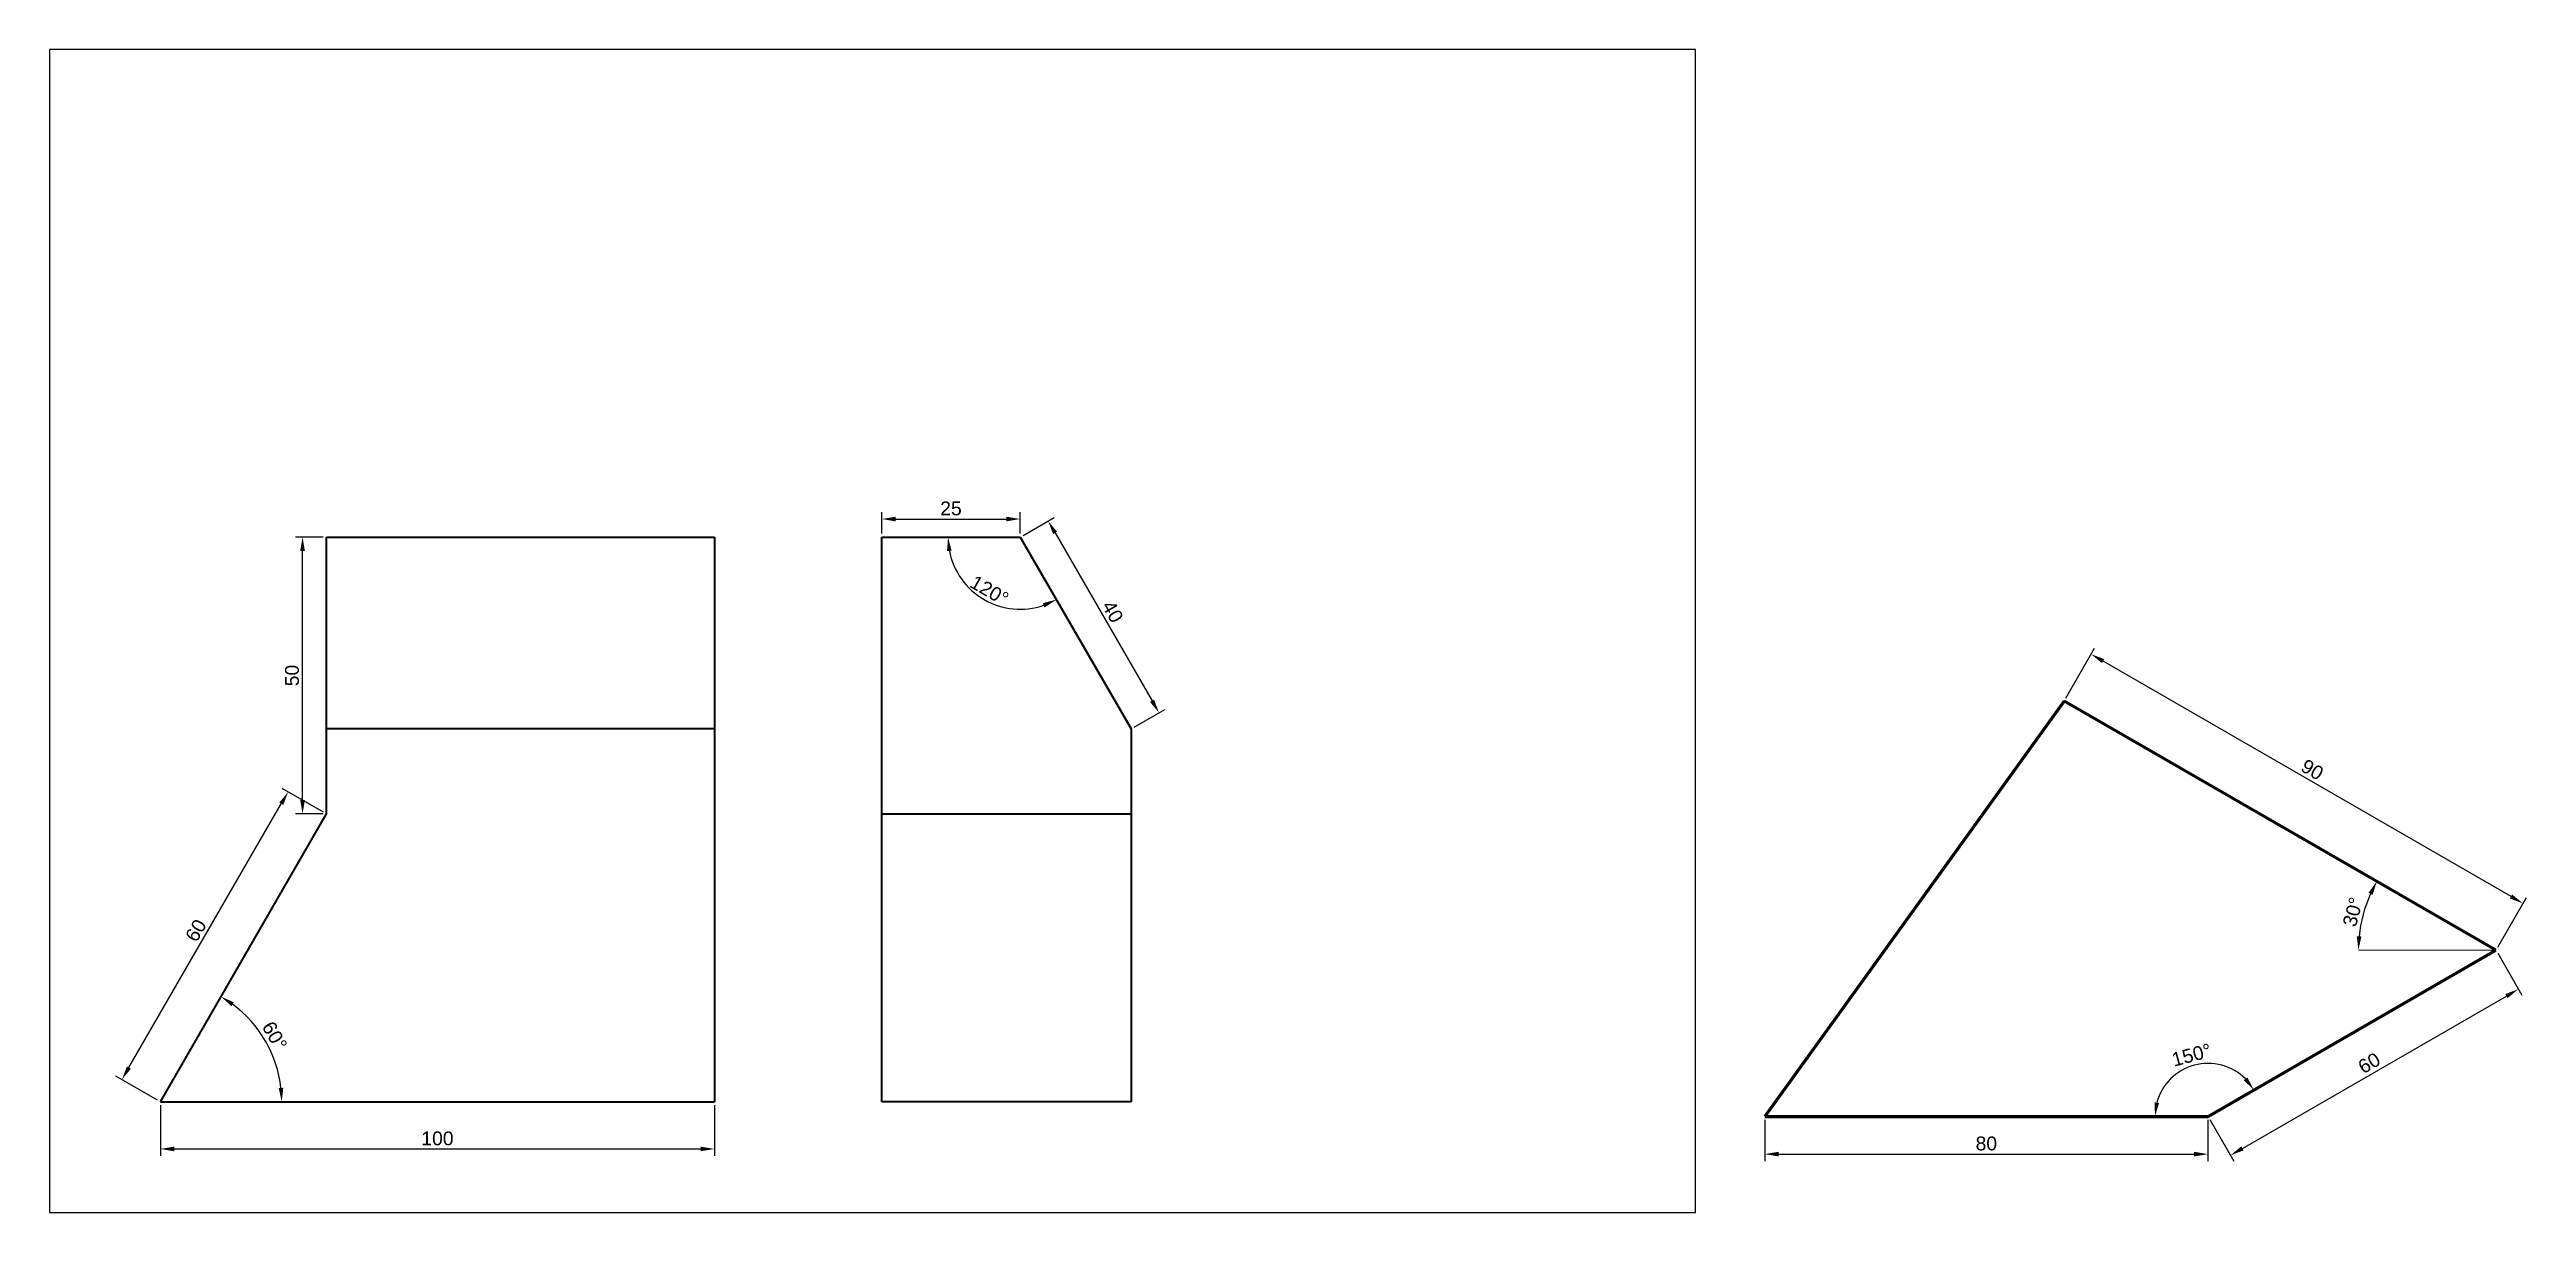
# Model space of a CAD drawing. Header units: millimetres. Extents: x 0 to 447, y 0 to 210.
import ezdxf

# ---------------------------------------------------------------- set-up
doc = ezdxf.new("R2010")
doc.units = ezdxf.units.MM
doc.styles.get("Standard").update_dxf_attribs({"font": 'arial.ttf'})
doc.dimstyles.new('ISO-25', dxfattribs={"dimtxt": 2.5, "dimasz": 2.5, "dimexe": 1.25, "dimexo": 0.625, "dimtad": 1, "dimtxsty": 'Standard', "dimcen": 2.5, "dimadec": 0, "dimazin": 0, "dimtfac": 1, "dimtmove": 0, "dimatfit": 3, "dimfxl": 1, "dimarcsym": 0})

# ---------------------------------------------------------------- blocks, each defined once
blk = doc.blocks.new('*D17')
at = {"color": 0, "lineweight": -2, "transparency": 16777216}
for p, q in [((309.51, 16.73), (309.51, 9.29)), ((389.51, 16.73), (389.51, 9.29)), ((312.01, 10.54), (387.01, 10.54))]:
    blk.add_line(p, q, dxfattribs=at)
at = {"color": 0, "lineweight": 35, "transparency": 16777216}
for points in [[(312.01, 10.96), (312.01, 10.13), (309.51, 10.54)], [(387.01, 10.96), (387.01, 10.13), (389.51, 10.54)]]:
    blk.add_solid(points, dxfattribs=at)
at = {"layer": 'Defpoints', "color": 0, "lineweight": 35, "transparency": 16777216}
for p in [(309.51, 17.36), (389.51, 17.36), (389.51, 10.54)]:
    blk.add_point(p, dxfattribs=at)
at = {"color": 0, "lineweight": 20, "transparency": 16777216, "insert": (349.51, 12.45), "char_height": 2.5, "attachment_point": 5}
blk.add_mtext('80', dxfattribs=at)
blk = doc.blocks.new('*D18')
at = {"color": 0, "lineweight": -2, "transparency": 16777216}
for p, q in [((441.79, 46.82), (446.15, 39.25)), ((395.73, 11.58), (443.36, 39.08)), ((389.83, 16.82), (394.19, 9.25))]:
    blk.add_line(p, q, dxfattribs=at)
at = {"color": 0, "lineweight": 35, "transparency": 16777216}
for points in [[(443.16, 39.44), (443.57, 38.72), (445.53, 40.33)], [(395.52, 11.94), (395.94, 11.22), (393.57, 10.33)]]:
    blk.add_solid(points, dxfattribs=at)
at = {"layer": 'Defpoints', "color": 0, "lineweight": 35, "transparency": 16777216}
for p in [(441.47, 47.36), (445.53, 40.33), (389.51, 17.36)]:
    blk.add_point(p, dxfattribs=at)
at = {"color": 0, "lineweight": 20, "transparency": 16777216, "insert": (418.6, 26.98), "char_height": 2.5, "attachment_point": 5, "rotation": 30}
blk.add_mtext('60', dxfattribs=at)
blk = doc.blocks.new('*D19')
at = {"color": 0, "lineweight": -2, "transparency": 16777216}
for p, q in [((363.84, 92.9), (369.04, 101.89)), ((444.19, 57.06), (370.58, 99.56)), ((441.79, 47.9), (446.98, 56.89))]:
    blk.add_line(p, q, dxfattribs=at)
at = {"color": 0, "lineweight": 35, "transparency": 16777216}
for points in [[(370.79, 99.92), (370.37, 99.2), (368.41, 100.81)], [(444.4, 57.42), (443.98, 56.7), (446.35, 55.81)]]:
    blk.add_solid(points, dxfattribs=at)
at = {"layer": 'Defpoints', "color": 0, "lineweight": 35, "transparency": 16777216}
for p in [(368.41, 100.81), (363.53, 92.36), (441.47, 47.36)]:
    blk.add_point(p, dxfattribs=at)
at = {"color": 0, "lineweight": 20, "transparency": 16777216, "insert": (408.33, 79.96), "char_height": 2.5, "attachment_point": 5, "rotation": 330}
blk.add_mtext('90', dxfattribs=at)
blk = doc.blocks.new('*D20')
at = {"color": 0, "lineweight": -2, "transparency": 16777216}
blk.add_arc((389.51, 17.36), 9.57, 45.0146, 164.9854, dxfattribs=at)
at = {"color": 0, "lineweight": 35, "transparency": 16777216}
for points in [[(396.61, 24.38), (395.95, 23.87), (397.8, 22.14)], [(380.68, 19.78), (379.86, 19.89), (379.95, 17.36)]]:
    blk.add_solid(points, dxfattribs=at)
at = {"layer": 'Defpoints', "color": 0, "lineweight": 35, "transparency": 16777216}
for p in [(441.47, 47.36), (391.17, 26.78), (309.51, 17.36), (389.51, 17.36), (389.51, 17.36)]:
    blk.add_point(p, dxfattribs=at)
at = {"color": 0, "lineweight": 15, "transparency": 16777216, "insert": (386.54, 28.44), "char_height": 2.5, "attachment_point": 5, "rotation": 15}
blk.add_mtext('150°', dxfattribs=at)
blk = doc.blocks.new('*D21')
at = {"color": 0, "lineweight": -2, "transparency": 16777216}
blk.add_arc((441.47, 47.36), 24.82, 155.7733, 174.2267, dxfattribs=at)
at = {"color": 0, "lineweight": 35, "transparency": 16777216}
for points in [[(418.47, 57.73), (419.21, 57.35), (419.98, 59.77)], [(417.19, 49.83), (416.36, 49.88), (416.65, 47.36)]]:
    blk.add_solid(points, dxfattribs=at)
at = {"layer": 'Defpoints', "color": 0, "lineweight": 35, "transparency": 16777216}
for p in [(363.53, 92.36), (418.15, 55.85), (416.65, 47.36), (441.47, 47.36), (441.47, 47.36)]:
    blk.add_point(p, dxfattribs=at)
at = {"color": 0, "lineweight": 15, "transparency": 16777216, "insert": (415.66, 54.27), "char_height": 2.5, "attachment_point": 5, "rotation": 75}
blk.add_mtext('30°', dxfattribs=at)
blk = doc.blocks.new('*D23')
at = {"color": 0, "lineweight": -2, "transparency": 16777216}
for p, q in [((20, 19.38), (20, 10.22)), ((120, 19.38), (120, 10.22)), ((22.5, 11.47), (117.5, 11.47))]:
    blk.add_line(p, q, dxfattribs=at)
at = {"color": 0, "transparency": 16777216}
for points in [[(22.5, 11.89), (22.5, 11.06), (20, 11.47)], [(117.5, 11.89), (117.5, 11.06), (120, 11.47)]]:
    blk.add_solid(points, dxfattribs=at)
at = {"layer": 'Defpoints', "color": 0, "transparency": 16777216}
for p in [(20, 20), (120, 20), (120, 11.47)]:
    blk.add_point(p, dxfattribs=at)
at = {"color": 0, "transparency": 16777216, "insert": (70, 13.37), "char_height": 2.5, "attachment_point": 5}
blk.add_mtext('100', dxfattribs=at)
blk = doc.blocks.new('*D24')
at = {"color": 0, "lineweight": -2, "transparency": 16777216}
for p, q in [((49.46, 72.27), (41.99, 76.59)), ((14.32, 26.17), (41.82, 73.8)), ((19.46, 20.31), (11.99, 24.63))]:
    blk.add_line(p, q, dxfattribs=at)
at = {"color": 0, "transparency": 16777216}
for points in [[(41.46, 74.01), (42.18, 73.59), (43.07, 75.96)], [(13.96, 26.37), (14.68, 25.96), (13.07, 24)]]:
    blk.add_solid(points, dxfattribs=at)
at = {"layer": 'Defpoints', "color": 0, "transparency": 16777216}
for p in [(43.07, 75.96), (50, 71.96), (20, 20)]:
    blk.add_point(p, dxfattribs=at)
at = {"color": 0, "transparency": 16777216, "insert": (26.42, 50.93), "char_height": 2.5, "attachment_point": 5, "rotation": 60}
blk.add_mtext('60', dxfattribs=at)
blk = doc.blocks.new('*D25')
at = {"color": 0, "lineweight": -2, "transparency": 16777216}
for p, q in [((49.38, 121.96), (44.41, 121.96)), ((45.66, 74.46), (45.66, 119.46)), ((49.38, 71.96), (44.41, 71.96))]:
    blk.add_line(p, q, dxfattribs=at)
at = {"color": 0, "transparency": 16777216}
for points in [[(45.24, 119.46), (46.08, 119.46), (45.66, 121.96)], [(45.24, 74.46), (46.08, 74.46), (45.66, 71.96)]]:
    blk.add_solid(points, dxfattribs=at)
at = {"layer": 'Defpoints', "color": 0, "transparency": 16777216}
for p in [(45.66, 121.96), (50, 121.96), (50, 71.96)]:
    blk.add_point(p, dxfattribs=at)
at = {"color": 0, "transparency": 16777216, "insert": (43.76, 96.96), "char_height": 2.5, "attachment_point": 5, "rotation": 90}
blk.add_mtext('50', dxfattribs=at)
blk = doc.blocks.new('*D26')
at = {"color": 0, "lineweight": -2, "transparency": 16777216}
for p, q in [((150.17, 122.59), (150.17, 126.47)), ((152.67, 125.22), (172.67, 125.22)), ((175.17, 122.59), (175.17, 126.47))]:
    blk.add_line(p, q, dxfattribs=at)
at = {"color": 0, "transparency": 16777216}
for points in [[(152.67, 125.63), (152.67, 124.8), (150.17, 125.22)], [(172.67, 125.63), (172.67, 124.8), (175.17, 125.22)]]:
    blk.add_solid(points, dxfattribs=at)
at = {"layer": 'Defpoints', "color": 0, "transparency": 16777216}
for p in [(175.17, 125.22), (150.17, 121.96), (175.17, 121.96)]:
    blk.add_point(p, dxfattribs=at)
at = {"color": 0, "transparency": 16777216, "insert": (162.67, 127.12), "char_height": 2.5, "attachment_point": 5}
blk.add_mtext('25', dxfattribs=at)
blk = doc.blocks.new('*D27')
at = {"color": 0, "lineweight": -2, "transparency": 16777216}
for p, q in [((175.71, 122.27), (181.29, 125.49)), ((181.46, 122.7), (198.96, 92.39)), ((195.71, 87.63), (201.29, 90.85))]:
    blk.add_line(p, q, dxfattribs=at)
at = {"color": 0, "transparency": 16777216}
for points in [[(181.82, 122.91), (181.1, 122.49), (180.21, 124.87)], [(199.32, 92.6), (198.6, 92.18), (200.21, 90.23)]]:
    blk.add_solid(points, dxfattribs=at)
at = {"layer": 'Defpoints', "color": 0, "transparency": 16777216}
for p in [(175.17, 121.96), (200.21, 90.23), (195.17, 87.32)]:
    blk.add_point(p, dxfattribs=at)
at = {"color": 0, "transparency": 16777216, "insert": (191.85, 108.5), "char_height": 2.5, "attachment_point": 5, "rotation": 300}
blk.add_mtext('40', dxfattribs=at)
blk = doc.blocks.new('*D28')
at = {"color": 0, "lineweight": -2, "transparency": 16777216}
blk.add_arc((20, 20), 21.91, 6.542, 53.458, dxfattribs=at)
at = {"color": 0, "transparency": 16777216}
for points in [[(32.82, 37.25), (33.27, 37.95), (30.95, 38.97)], [(42.18, 22.52), (41.35, 22.47), (41.91, 20)]]:
    blk.add_solid(points, dxfattribs=at)
at = {"layer": 'Defpoints', "color": 0, "transparency": 16777216}
for p in [(50, 71.96), (40.59, 27.49), (20, 20), (20, 20), (120, 20)]:
    blk.add_point(p, dxfattribs=at)
at = {"color": 0, "transparency": 16777216, "insert": (40.62, 31.9), "char_height": 2.5, "attachment_point": 5, "rotation": 300}
blk.add_mtext('60°', dxfattribs=at)
blk = doc.blocks.new('*D29')
at = {"color": 0, "lineweight": -2, "transparency": 16777216}
blk.add_arc((175.17, 121.96), 13.03, 191.0062, 288.9938, dxfattribs=at)
at = {"color": 0, "transparency": 16777216}
for points in [[(161.96, 119.43), (162.79, 119.51), (162.14, 121.96)], [(179.24, 110.02), (179.59, 109.26), (181.69, 110.67)]]:
    blk.add_solid(points, dxfattribs=at)
at = {"layer": 'Defpoints', "color": 0, "transparency": 16777216}
for p in [(150.17, 121.96), (175.17, 121.96), (175.17, 121.96), (165.19, 113.58), (195.17, 87.32)]:
    blk.add_point(p, dxfattribs=at)
at = {"color": 0, "transparency": 16777216, "insert": (169.61, 112.32), "char_height": 2.5, "attachment_point": 5, "rotation": 330}
blk.add_mtext('120°', dxfattribs=at)

msp = doc.modelspace()

# ---------------------------------------------------------------- linework, layer by layer
at = {"lineweight": 35}
for p, q in [((50, 71.962), (50, 121.962)), ((50, 121.962), (120, 121.962)), ((120, 121.962), (120, 20)), ((150.172, 121.962), (175.172, 121.962)), ((150.172, 20), (150.172, 121.962)), ((175.172, 121.962), (195.172, 87.321)), ((120, 87.321), (50, 87.321)), ((195.172, 87.321), (195.172, 20)), ((20, 20), (50, 71.962)), ((150.172, 71.962), (195.172, 71.962)), ((20, 20), (120, 20)), ((195.172, 20), (150.172, 20))]:
    msp.add_line(p, q, dxfattribs=at)
at = {"lineweight": 60}
for p, q in [((363.532, 92.358), (309.513, 17.358)), ((441.474, 47.358), (363.532, 92.358)), ((389.513, 17.358), (441.474, 47.358)), ((309.513, 17.358), (389.513, 17.358))]:
    msp.add_line(p, q, dxfattribs=at)
at = {"lineweight": 15}
msp.add_line((441.474, 47.358), (416.653, 47.358), dxfattribs=at)
msp.add_lwpolyline([(0, 0), (297, 0), (297, 210), (0, 210)], close=True)

# ---------------------------------------------------------------- dimensions: what is measured, and where the dimension line sits
for base, p1, p2, picture, middle in [((175.172, 125.218), (150.172, 121.962), (175.172, 121.962), '*D26', (162.672, 127.12)), ((120, 11.472), (20, 20), (120, 20), '*D23', (70, 13.373))]:
    dim = msp.add_linear_dim(base=base, p1=p1, p2=p2, dimstyle='ISO-25')
    dim.commit()
    dim.dimension.update_dxf_attribs({"geometry": picture, "text_midpoint": middle})
for p1, p2, distance, picture, middle in [((175.172, 121.962), (195.172, 87.321), 5.813, '*D27', (191.853, 108.498)), ((20, 20), (50, 71.962), 8.003, '*D24', (26.423, 50.933))]:
    dim = msp.add_aligned_dim(p1=p1, p2=p2, distance=distance, dimstyle='ISO-25')
    dim.commit()
    dim.dimension.update_dxf_attribs({"geometry": picture, "text_midpoint": middle})
dim = msp.add_linear_dim(base=(45.659, 121.962), p1=(50, 71.962), p2=(50, 121.962), angle=90, dimstyle='ISO-25')
dim.commit()
dim.dimension.update_dxf_attribs({"geometry": '*D25', "text_midpoint": (43.757, 96.962)})
for base, line1, line2, picture, middle in [((165.187, 113.583), ((175.172, 121.962), (195.172, 87.321)), ((150.172, 121.962), (175.172, 121.962)), '*D29', (169.606, 112.32)), ((40.586, 27.493), ((20, 20), (50, 71.962)), ((20, 20), (120, 20)), '*D28', (40.619, 31.904))]:
    dim = msp.add_angular_dim_2l(base=base, line1=line1, line2=line2, dimstyle='ISO-25')
    dim.commit()
    dim.dimension.update_dxf_attribs({"geometry": picture, "text_midpoint": middle})
at = {"lineweight": 20}
for p1, p2, distance, picture, middle in [((441.474, 47.358), (363.532, 92.358), -9.76, '*D19', (408.334, 79.957)), ((389.513, 17.358), (441.474, 47.358), -8.111, '*D18', (418.598, 26.98))]:
    dim = msp.add_aligned_dim(p1=p1, p2=p2, distance=distance, dimstyle='ISO-25', dxfattribs=at)
    dim.commit()
    dim.dimension.update_dxf_attribs({"geometry": picture, "text_midpoint": middle})
at = {"lineweight": 15}
for base, line1, line2, picture, middle in [((418.15, 55.847), ((441.474, 47.358), (416.653, 47.358)), ((441.474, 47.358), (363.532, 92.358)), '*D21', (415.661, 54.274)), ((391.174, 26.78), ((389.513, 17.358), (441.474, 47.358)), ((309.513, 17.358), (389.513, 17.358)), '*D20', (386.544, 28.436))]:
    dim = msp.add_angular_dim_2l(base=base, line1=line1, line2=line2, dimstyle='ISO-25', dxfattribs=at)
    dim.commit()
    dim.dimension.update_dxf_attribs({"geometry": picture, "text_midpoint": middle})
at = {"lineweight": 20}
dim = msp.add_linear_dim(base=(389.513, 10.544), p1=(309.513, 17.358), p2=(389.513, 17.358), dimstyle='ISO-25', dxfattribs=at)
dim.commit()
dim.dimension.update_dxf_attribs({"geometry": '*D17', "text_midpoint": (349.513, 12.445)})

doc.saveas('drawing.dxf')
